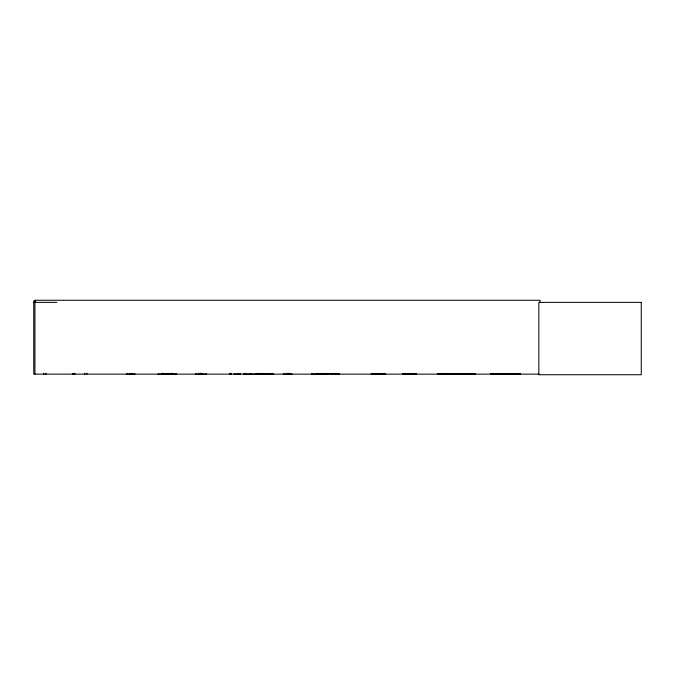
<?xml version="1.0" encoding="UTF-8"?>
<svg xmlns="http://www.w3.org/2000/svg" width="675" height="675" viewBox="0 0 675 675"><rect width="100%" height="100%" fill="white"/><g stroke="black" fill="none" stroke-linecap="round" stroke-linejoin="round"><path stroke-width="1.01" d="M451.322 373.807L475.107 373.722M520.332 374.11L520.417 373.655L490.936 373.655L491.012 374.119L491.02 373.655M520.332 373.655L520.341 374.119L490.936 374.11L490.936 373.655M490.936 373.874L520.332 373.874M158.169 374.136L176.774 374.077M162.802 374.043L162.667 373.233M168.623 374.043L168.547 373.385M173.095 374.043L173.121 373.537M311.774 374.136L330.683 373.587M311.951 374.043L311.985 373.537M250.805 374.136L273.729 374.06M283.238 374.136L292.14 373.984M126.622 374.136L134.662 374.06M384.995 374.136L384.995 373.537L384.843 374.06M72.714 374.043L72.74 373.587L72.883 374.136M229.475 374.11L229.998 373.587M464.079 374.06L475.057 373.688L475.031 374.136L437.813 374.093L437.847 373.385M251.041 374.06L251.083 373.587L251.125 374.136M260.187 374.06L260.229 373.587M283.517 374.06L283.559 373.587L283.61 374.136M257.909 374.06L257.968 373.587M234.006 374.06L240.249 374.06M72.326 374.06L72.664 374.06M201.352 374.136L201.268 373.385M35.859 301.016L33.75 301.016L33.75 374.136L538.971 374.136M33.75 302.375L56.902 302.375M257.648 373.663L271.156 373.663M371.25 373.663L384.767 373.663M402.916 373.663L416.433 373.663M437.83 373.663L451.347 373.663M257.614 373.84L271.181 373.84M371.225 373.84L384.792 373.857M402.891 373.84L416.458 373.857M437.805 373.857L470.931 373.942M249.986 374.11L243.7 374.06M332.108 373.587L339.508 374.11M371.242 374.093L384.919 373.984M402.899 374.093L416.441 374.093M475.63 374.136L475.107 374.026M288.858 374.077L288.79 373.385M131.532 374.11L131.625 373.385M131.153 374.06L131.077 373.587M441.273 374.06L441.129 373.537M273.417 374.06L273.358 373.587M175.972 374.06L175.922 373.587M168.21 374.043L168.185 373.385M266.414 374.06L266.473 373.537M266.203 374.06L266.161 373.587M315.799 374.043L315.765 373.537M455.001 374.043L454.975 373.537M288.36 374.043L288.487 373.385M540.025 302.375L540.025 300.257L34.94 300.257L34.94 374.136M464.172 373.688L464.172 374.136M449.626 373.385L449.626 374.136M449.457 373.537L449.457 374.136M449.263 373.385L449.263 374.136M446.934 373.385L446.934 374.136M446.572 373.385L446.572 374.136M444.682 373.537L444.682 374.136M444.218 373.385L444.218 374.136M443.838 373.385L443.838 374.136M438.581 373.385L438.598 374.136M438.48 373.385L438.48 374.136L438.328 373.587M438.252 373.537L438.252 374.136M409.995 373.385L409.995 374.136M409.379 373.537L409.413 374.136M384.767 373.385L384.767 374.136M384.666 373.385L384.666 374.136M382.118 373.537L382.118 374.136M339.044 373.537L339.044 374.136M334.749 373.385L334.749 374.136M334.505 373.385L334.505 374.136M332.049 373.537L332.049 374.136M330.742 373.537L330.742 374.136M328.286 373.385L328.286 374.136M328.05 373.385L328.05 374.136M327.493 373.537L327.493 374.136M325.941 373.537L325.941 374.136M323.747 373.537L323.747 374.136M322.616 373.385L322.616 374.136M322.312 373.385L322.312 374.136M322.161 373.537L322.161 374.136M320.608 373.385L320.608 374.136M320.254 373.385L320.254 374.136M318.912 373.537L318.912 374.136M317.663 373.385L317.663 374.136M317.309 373.385L317.309 374.136M289.119 373.233L289.119 374.136M287.01 373.233L287.01 374.136M273.299 373.537L273.299 374.136M269.063 373.385L269.063 374.136M268.827 373.385L268.827 374.136M266.119 373.537L266.119 374.136M264.853 373.537L264.853 374.136M262.499 373.385L262.499 374.136M262.263 373.385L262.263 374.136M261.056 373.385L261.056 374.136M260.736 373.385L260.736 374.136M260.272 373.537L260.272 374.136M259.318 373.537L259.318 374.136M259.251 373.537L259.251 374.136M258.078 373.385L258.027 374.136M256.508 373.385L256.508 374.136M256.188 373.385L256.188 374.136M249.48 373.537L249.48 374.136M245.616 373.385L245.616 374.136M245.413 373.385L245.413 374.136M243.574 373.537L243.574 374.136M240.376 373.537L240.376 374.136M238.537 373.385L238.537 374.136M238.334 373.385L238.334 374.136M234.47 373.537L234.47 374.136M231.314 373.385L231.314 374.136M230.96 373.233L230.96 374.136M230.074 373.233L230.141 374.136M206.516 373.537L206.508 374.136L195.657 374.11L195.657 373.537M202.365 373.385L202.365 374.136M201.563 373.233L201.563 374.136M201.125 373.537L201.125 374.136M200.905 373.385L200.905 374.136M200.796 373.233L200.796 374.136M198.686 373.233L198.686 374.136M176.588 373.537L176.588 374.136M175.863 373.537L175.863 374.136M172.117 373.537L172.117 374.136M171.847 373.233L171.847 374.136M171.29 373.385L171.239 374.136M171.02 373.385L171.02 374.136M170.876 373.385L170.876 374.136M168.649 373.537L168.649 374.136M166.767 373.385L166.767 374.136M166.404 373.385L166.404 374.136M166.295 373.537L166.295 374.136M164.067 373.385L164.067 374.136M163.713 373.385L163.713 374.136M162.835 373.537L162.835 374.136M161.823 373.537L161.823 374.136L161.781 373.233M158.363 373.537L158.363 374.136M134.772 373.537L134.772 374.136M131.887 373.385L131.887 374.136M130.933 373.537L131.001 374.136M129.76 373.385L129.76 374.136M127.043 373.537L127.043 374.136M86.957 373.233L86.957 374.136M84.839 373.233L84.839 374.136M74.933 373.233L74.933 374.136M74.056 373.385L74.047 374.136M45.993 373.233L45.993 374.136M43.875 373.233L43.875 374.136M470.88 373.807L470.922 373.807M451.491 373.984L451.507 373.537L451.491 373.984M641.25 302.375L538.836 302.375L538.836 374.743L641.25 374.743L641.25 302.375M257.057 374.06L257.015 373.587L256.973 374.136M288.267 374.136L288.267 373.537L288.2 374.136"/></g></svg>
